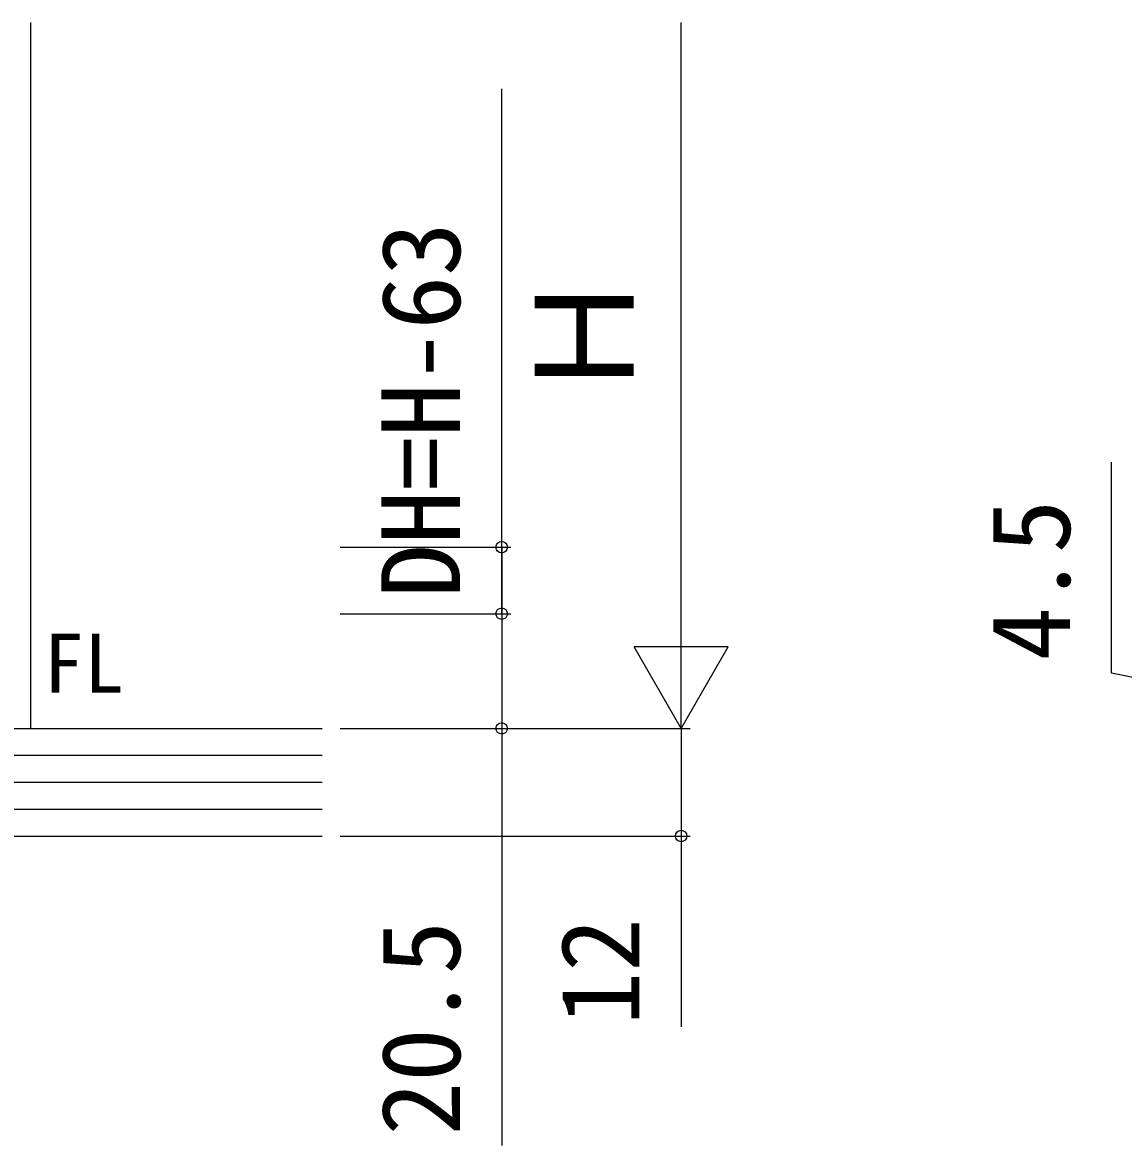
# Model space of a CAD drawing. Units: millimetres, scale not verified. Extents: x -525 to 525, y -783 to 779.
# Drawn here: x 59.6 to 182.4, y 20.4 to 145.6 of the extents above; entities that cross this region are included whole.
import ezdxf
from ezdxf.enums import TextEntityAlignment as Align

# ---------------------------------------------------------------- set-up
doc = ezdxf.new("R2010")
doc.units = ezdxf.units.MM
doc.header["$LTSCALE"] = 4
for name, color, linetype in [('0-2_USER1', 3, 'Continuous'), ('0-4_YKK_12', 2, 'Continuous'), ('0-7_YKK_D', 6, 'Continuous'), ('0-9_YSS_K', 3, 'Continuous')]:
    doc.layers.add(name, color=color, linetype=linetype)
doc.styles.add('ＭＳ ゴシック', font='')
doc.styles.get('ＭＳ ゴシック').set_extended_font_data('MS Gothic')

msp = doc.modelspace()

# ---------------------------------------------------------------- linework, layer by layer
at = {"layer": '0-4_YKK_12'}
msp.add_line((60.548, 66.905), (60.548, 145.605), dxfattribs=at)
at = {"layer": '0-7_YKK_D'}
for p, q in [((133.048, 77.405), (133.048, 145.605)), ((113.048, 79.694), (113.048, 138.194)), ((95.033, 87.105), (114.048, 87.105)), ((133.048, 66.905), (133.048, 85.091)), ((95.033, 79.694), (114.048, 79.694)), ((133.048, 66.905), (127.798, 75.998)), ((138.298, 75.998), (127.798, 75.998)), ((133.048, 66.905), (138.298, 75.998)), ((95.048, 66.905), (134.048, 66.905)), ((95.048, 66.905), (134.048, 66.905)), ((95.048, 66.905), (114.048, 66.905)), ((95.048, 54.905), (134.048, 54.905))]:
    msp.add_line(p, q, dxfattribs=at)
for points in [[(201.048, 69.005), (181.048, 73.068), (181.048, 96.568)], [(113.048, 87.105), (113.048, 66.905), (113.048, 20.4)], [(133.048, 66.905), (133.048, 54.905), (133.048, 33.628)]]:
    msp.add_lwpolyline(points, dxfattribs=at)
for centre in [(113.048, 87.105), (113.048, 79.694), (113.048, 66.905), (133.048, 54.905)]:
    msp.add_circle(centre, 0.637, dxfattribs=at)
at = {"layer": '0-9_YSS_K'}
for p, q in [((-107.952, 66.905), (93.048, 66.905)), ((-107.952, 63.905), (93.048, 63.905)), ((-107.952, 60.905), (93.048, 60.905)), ((-107.952, 57.905), (93.048, 57.905)), ((-107.952, 54.905), (93.048, 54.905))]:
    msp.add_line(p, q, dxfattribs=at)

# ---------------------------------------------------------------- texts
at = {"layer": '0-2_USER1', "style": 'ＭＳ ゴシック'}
msp.add_text('FL', height=6.598, dxfattribs=at).set_placement((61.977, 68.905), align=Align.BOTTOM_LEFT)
at = {"layer": '0-7_YKK_D', "style": 'ＭＳ ゴシック'}
for s, height, p in [('DH=H-63', 8.798, (111.048, 81.447)), ('Ｈ', 11, (131.048, 103.153)), ('4.5', 8.798, (179.048, 74.454)), ('12', 8.798, (131.048, 33.787)), ('20.5', 8.798, (111.048, 21.514))]:
    msp.add_text(s, height=height, rotation=90, dxfattribs=at).set_placement(p, align=Align.BOTTOM_LEFT)

doc.saveas('drawing.dxf')
